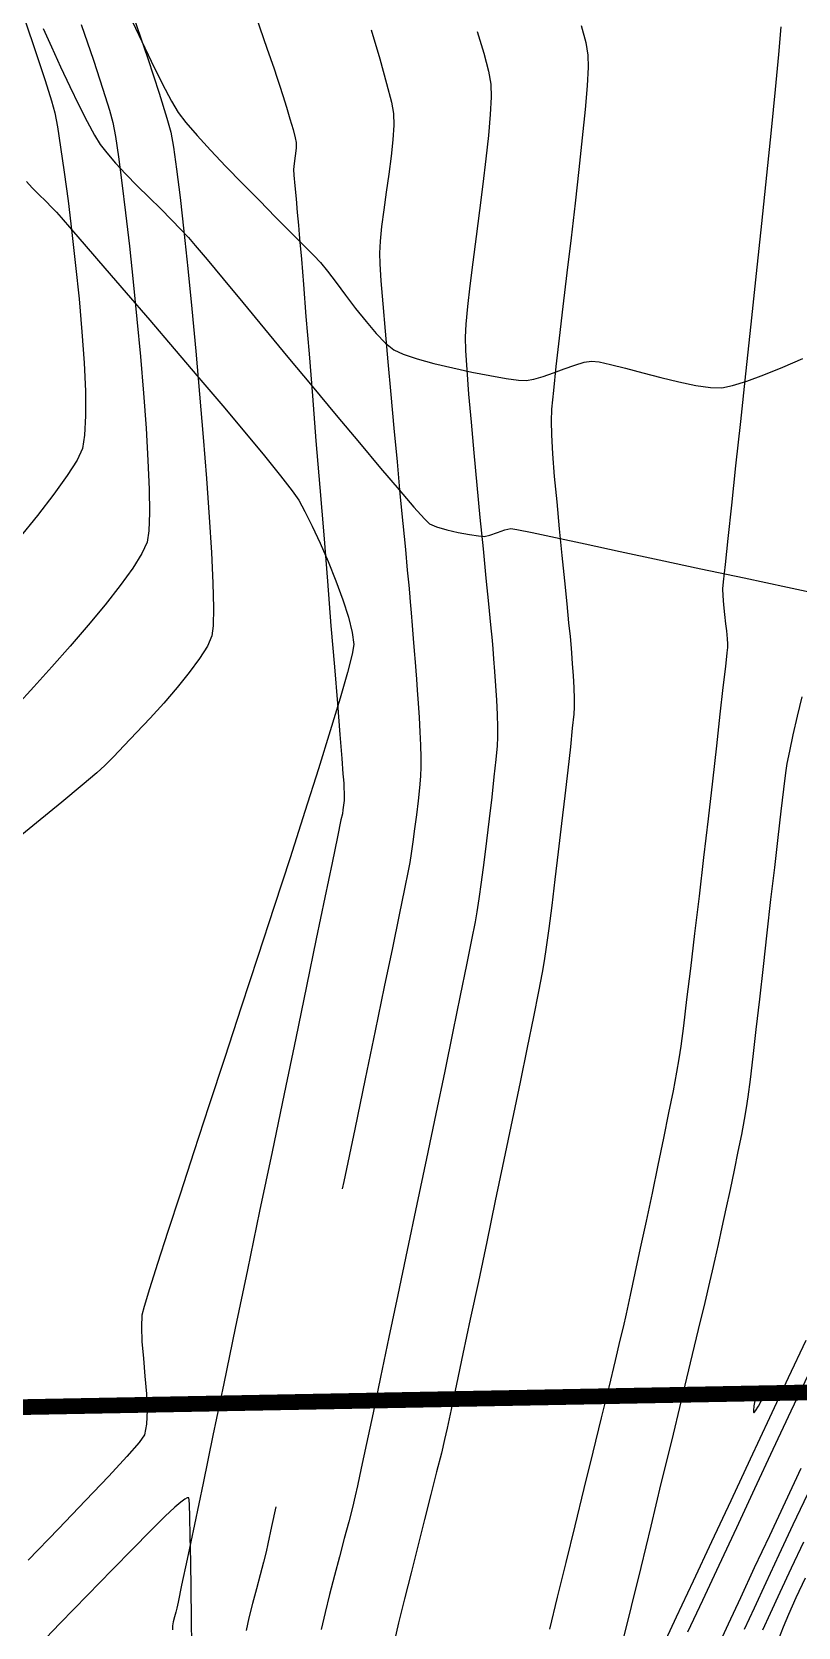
# Model space of a CAD drawing. Header units: metres. Extents: x 708868 to 711043, y 5411316 to 5413138.
# Drawn here: x 708999.1 to 709047.8, y 5411839.1 to 5411940.6 of the extents above; entities that cross this region are included whole.
import ezdxf

# ---------------------------------------------------------------- set-up
doc = ezdxf.new("R2010")
doc.units = ezdxf.units.M
doc.linetypes.add('DASHED', pattern=[0.75, 0.5, -0.25])
for name, color, linetype in [('C-ANNO-TABL', 1, 'Continuous'), ('Rionegro 2010_Contours', 7, 'Continuous'), ('Rionegro 2014_Contours', 7, 'Continuous')]:
    doc.layers.add(name, color=color, linetype=linetype)

msp = doc.modelspace()

# ---------------------------------------------------------------- linework, layer by layer
at = {"layer": 'C-ANNO-TABL', "color": 4, "linetype": 'DASHED', "true_color": 0x3dffff, "const_width": 1, "flags": 128}
msp.add_lwpolyline([(711042.54, 5413065.08), (710960.96, 5413110.4), (710928.51, 5413129.62), (710904.96, 5413136.48), (710878.34, 5413137.92), (710860.98, 5413136.79), (710843.25, 5413130), (710825.89, 5413114.54), (710808.92, 5413089.66), (710785.53, 5413050.07), (710767.48, 5413018.5), (710750.58, 5412962.4), (710732.95, 5412902.16), (710722.63, 5412876.69), (710711.1, 5412854.24), (710709.27, 5412838.47), (710712.25, 5412799.16), (710711.4, 5412767.16), (710706.84, 5412750.08), (710696.97, 5412735.65), (710677.97, 5412728.44), (710654.04, 5412726.54), (710627.07, 5412724.64), (710606.56, 5412720.47), (710589.8, 5412712.38), (710580.58, 5412698.73), (710577.45, 5412692.07), (710576.62, 5412681.45), (710581.7, 5412658.89), (710586.52, 5412640.58), (710590.14, 5412620.11), (710586.76, 5412609.51), (710569.89, 5412600.36), (710548.45, 5412592.65), (710519.16, 5412593.65), (710507.9, 5412592.67), (710498.04, 5412592.91), (710476.65, 5412590.53), (710453.44, 5412584.65), (710430.06, 5412578.87), (710407.17, 5412571.65), (710393.36, 5412565.35), (710390.57, 5412558.78), (710388.56, 5412550.53), (710383.7, 5412533.01), (710380.56, 5412521.69), (710371.65, 5412514.46), (710365.86, 5412509.89), (710362.01, 5412504.59), (710331.38, 5412455.85), (710322.46, 5412437.3), (710314.75, 5412419.96), (710310.91, 5412404.45), (710310.19, 5412389.52), (710312.36, 5412375.55), (710316.7, 5412365.43), (710327.06, 5412353.87), (710331.95, 5412345.85), (710336.14, 5412343.08), (710341.7, 5412343.55), (710347.66, 5412345.73), (710357.76, 5412346.03), (710373.48, 5412344.55), (710380.94, 5412341.93), (710387.56, 5412337.03), (710390.34, 5412331.13), (710393.23, 5412321.91), (710394.37, 5412314.08), (710391.95, 5412287.73), (710391.95, 5412242), (710398.77, 5412181.36), (710397.17, 5412154.92), (710391.09, 5412141.08), (710382.35, 5412135.26), (710365.93, 5412125.12), (710349.52, 5412122.86), (710314.94, 5412100.53), (710310.16, 5412097.45), (710304.08, 5412096.97), (710288.95, 5412103.64), (710260.4, 5412118.75), (710227.16, 5412131.8), (710192.2, 5412139.84), (710067.13, 5412167.23), (710056.51, 5412173.82), (710010.25, 5412214.54), (709997.9, 5412231.7), (709990.99, 5412235.84), (709981.95, 5412236.81), (709941.87, 5412226.35), (709906.21, 5412219.68), (709872.55, 5412206.97), (709858.98, 5412200.97), (709841.48, 5412178.77), (709831.7, 5412162.57), (709826.82, 5412138.12), (709826.1, 5412113.87), (709847.99, 5412057.97), (709847.99, 5412027.52), (709841.15, 5411995.84), (709821.68, 5411967.67), (709785.13, 5411896), (709764.5, 5411870.43), (709729.92, 5411841.63), (709687.88, 5411828.1), (709653.61, 5411828.39), (709636.8, 5411836.29), (709611.99, 5411871.53), (709572.15, 5411935.23), (709533.47, 5411953.88), (709461.2, 5411963.08), (709400.58, 5411961.74), (709328.3, 5411946.17), (709283.9, 5411933.17), (709246.82, 5411886.15), (709230.21, 5411871.99), (709186.77, 5411865.79), (709143.57, 5411868.97), (709131.37, 5411871.68), (709115.44, 5411870.35), (709084.2, 5411857.65), (709062.64, 5411854.33), (708913.41, 5411851.54)], dxfattribs=at)
at = {"layer": 'Rionegro 2010_Contours'}
for points in [[(709005.55, 5411941.6, 229), (709006.48, 5411938.87, 229), (709007.2, 5411936.67, 229), (709007.7, 5411935.09, 229), (709007.95, 5411934.2, 229), (709008.11, 5411933.25, 229), (709008.31, 5411931.85, 229), (709008.53, 5411930.04, 229), (709008.77, 5411927.91, 229), (709009.02, 5411925.53, 229), (709009.28, 5411922.96, 229), (709009.53, 5411920.27, 229), (709009.77, 5411917.53, 229), (709010, 5411914.81, 229), (709010.21, 5411912.18, 229), (709010.38, 5411909.71, 229), (709010.52, 5411907.47, 229), (709010.61, 5411905.52, 229), (709010.66, 5411903.95, 229), (709010.64, 5411902.8, 229), (709010.56, 5411902.17, 229), (709010.27, 5411901.51, 229), (709009.77, 5411900.72, 229), (709009.11, 5411899.83, 229), (709008.34, 5411898.88, 229), (709007.5, 5411897.9, 229), (709006.63, 5411896.94, 229), (709005.77, 5411896.02, 229), (709004.98, 5411895.19, 229), (709004.29, 5411894.47, 229), (709003.74, 5411893.92, 229), (709003.24, 5411893.47, 229), (709002.31, 5411892.68, 229), (709001.02, 5411891.6, 229), (708999.41, 5411890.28, 229), (708997.55, 5411888.76, 229)], [(708998.67, 5411941.34, 227), (708999.39, 5411939.2, 227), (708999.96, 5411937.47, 227), (709000.36, 5411936.19, 227), (709000.57, 5411935.43, 227), (709000.74, 5411934.53, 227), (709000.94, 5411933.25, 227), (709001.17, 5411931.66, 227), (709001.41, 5411929.82, 227), (709001.66, 5411927.82, 227), (709001.89, 5411925.72, 227), (709002.11, 5411923.59, 227), (709002.29, 5411921.5, 227), (709002.43, 5411919.52, 227), (709002.51, 5411917.72, 227), (709002.53, 5411916.16, 227), (709002.46, 5411914.93, 227), (709002.32, 5411914.08, 227), (709001.98, 5411913.35, 227), (709001.36, 5411912.37, 227), (709000.51, 5411911.18, 227), (708999.46, 5411909.82, 227), (708998.26, 5411908.33, 227)], [(709013.36, 5411941.51, 231), (709014.05, 5411939.53, 231), (709014.51, 5411938.23, 231), (709014.69, 5411937.69, 231), (709014.85, 5411937.19, 231), (709015.06, 5411936.53, 231), (709015.29, 5411935.79, 231), (709015.51, 5411935.05, 231), (709015.71, 5411934.37, 231), (709015.85, 5411933.84, 231), (709015.92, 5411933.54, 231), (709015.9, 5411933.17, 231), (709015.84, 5411932.69, 231), (709015.78, 5411932.21, 231), (709015.74, 5411931.83, 231), (709015.76, 5411931.46, 231), (709015.82, 5411930.79, 231), (709015.9, 5411929.96, 231), (709015.98, 5411929.08, 231), (709016.06, 5411928.28, 231), (709016.11, 5411927.68, 231), (709016.15, 5411927.2, 231), (709016.24, 5411926.11, 231), (709016.37, 5411924.51, 231), (709016.53, 5411922.48, 231), (709016.73, 5411920.09, 231), (709016.94, 5411917.43, 231), (709017.17, 5411914.57, 231), (709017.41, 5411911.6, 231), (709017.66, 5411908.59, 231), (709017.9, 5411905.64, 231), (709018.12, 5411902.81, 231), (709018.34, 5411900.19, 231), (709018.53, 5411897.86, 231), (709018.68, 5411895.89, 231), (709018.81, 5411894.38, 231), (709018.88, 5411893.4, 231), (709018.91, 5411893.02, 231), (709018.93, 5411892.79, 231), (709018.95, 5411892.48, 231), (709018.97, 5411892.18, 231), (709018.97, 5411891.94, 231), (709018.96, 5411891.71, 231), (709018.92, 5411891.4, 231), (709018.88, 5411891.1, 231), (709018.85, 5411890.86, 231), (709018.76, 5411890.47, 231), (709018.54, 5411889.4, 231), (709018.2, 5411887.73, 231), (709017.74, 5411885.54, 231), (709017.19, 5411882.9, 231), (709016.57, 5411879.89, 231), (709015.88, 5411876.58, 231), (709015.14, 5411873.05, 231), (709014.38, 5411869.36, 231), (709013.59, 5411865.6, 231), (709012.81, 5411861.85, 231), (709012.04, 5411858.16, 231), (709011.31, 5411854.63, 231), (709010.62, 5411851.32, 231), (709009.99, 5411848.3, 231), (709009.44, 5411845.66, 231), (709008.98, 5411843.47, 231), (709008.63, 5411841.81, 231), (709008.41, 5411840.74, 231), (709008.33, 5411840.34, 231), (709008.26, 5411840.1, 231), (709008.18, 5411839.79, 231), (709008.1, 5411839.48, 231), (709008.06, 5411839.23, 231), (709008.06, 5411838.97, 231)], [(709002.25, 5411941.05, 228), (709003.02, 5411938.77, 228), (709003.63, 5411936.93, 228), (709004.05, 5411935.59, 228), (709004.26, 5411934.81, 228), (709004.42, 5411933.92, 228), (709004.61, 5411932.62, 228), (709004.83, 5411930.98, 228), (709005.06, 5411929.07, 228), (709005.31, 5411926.94, 228), (709005.55, 5411924.67, 228), (709005.79, 5411922.31, 228), (709006.01, 5411919.93, 228), (709006.2, 5411917.6, 228), (709006.37, 5411915.37, 228), (709006.49, 5411913.32, 228), (709006.57, 5411911.5, 228), (709006.59, 5411909.99, 228), (709006.55, 5411908.84, 228), (709006.44, 5411908.12, 228), (709006.11, 5411907.4, 228), (709005.52, 5411906.47, 228), (709004.72, 5411905.37, 228), (709003.77, 5411904.15, 228), (709002.69, 5411902.85, 228), (709001.55, 5411901.51, 228), (709000.38, 5411900.19, 228), (708999.23, 5411898.92, 228), (708998.15, 5411897.74, 228)], [(709027.41, 5411940.6, 233), (709027.83, 5411939.21, 233), (709028.13, 5411938.07, 233), (709028.28, 5411937.24, 233), (709028.3, 5411936.42, 233), (709028.24, 5411935.32, 233), (709028.13, 5411933.99, 233), (709027.97, 5411932.5, 233), (709027.78, 5411930.89, 233), (709027.56, 5411929.22, 233), (709027.35, 5411927.55, 233), (709027.14, 5411925.93, 233), (709026.95, 5411924.43, 233), (709026.8, 5411923.1, 233), (709026.7, 5411921.99, 233), (709026.65, 5411921.16, 233), (709026.68, 5411920.32, 233), (709026.76, 5411919.09, 233), (709026.87, 5411917.54, 233), (709027.03, 5411915.75, 233), (709027.2, 5411913.8, 233), (709027.39, 5411911.75, 233), (709027.59, 5411909.69, 233), (709027.79, 5411907.7, 233), (709027.97, 5411905.84, 233), (709028.13, 5411904.2, 233), (709028.27, 5411902.86, 233), (709028.36, 5411901.88, 233), (709028.41, 5411901.34, 233), (709028.46, 5411900.71, 233), (709028.51, 5411899.9, 233), (709028.58, 5411899, 233), (709028.64, 5411898.07, 233), (709028.69, 5411897.17, 233), (709028.71, 5411896.37, 233), (709028.71, 5411895.73, 233), (709028.68, 5411895.18, 233), (709028.6, 5411894.31, 233), (709028.48, 5411893.2, 233), (709028.34, 5411891.92, 233), (709028.18, 5411890.54, 233), (709028.01, 5411889.13, 233), (709027.84, 5411887.76, 233), (709027.67, 5411886.51, 233), (709027.53, 5411885.44, 233), (709027.4, 5411884.63, 233), (709027.29, 5411883.99, 233), (709027.06, 5411882.85, 233), (709026.74, 5411881.26, 233), (709026.34, 5411879.3, 233), (709025.87, 5411877.02, 233), (709025.35, 5411874.49, 233), (709024.78, 5411871.77, 233), (709024.19, 5411868.93, 233), (709023.58, 5411866.03, 233), (709022.97, 5411863.12, 233), (709022.38, 5411860.28, 233), (709021.81, 5411857.57, 233), (709021.28, 5411855.04, 233), (709020.8, 5411852.77, 233), (709020.38, 5411850.82, 233), (709020.05, 5411849.25, 233), (709019.81, 5411848.12, 233), (709019.67, 5411847.49, 233), (709019.49, 5411846.75, 233), (709019.25, 5411845.83, 233), (709018.97, 5411844.77, 233), (709018.66, 5411843.62, 233), (709018.34, 5411842.42, 233), (709018.03, 5411841.22, 233), (709017.75, 5411840.07, 233), (709017.5, 5411839, 233)], [(709020.68, 5411940.7, 232), (709021.22, 5411938.85, 232), (709021.66, 5411937.29, 232), (709021.96, 5411936.1, 232), (709022.1, 5411935.39, 232), (709022.11, 5411934.64, 232), (709022.06, 5411933.71, 232), (709021.95, 5411932.66, 232), (709021.8, 5411931.53, 232), (709021.64, 5411930.38, 232), (709021.48, 5411929.25, 232), (709021.34, 5411928.19, 232), (709021.24, 5411927.26, 232), (709021.2, 5411926.5, 232), (709021.22, 5411925.83, 232), (709021.3, 5411924.74, 232), (709021.41, 5411923.28, 232), (709021.56, 5411921.54, 232), (709021.73, 5411919.6, 232), (709021.92, 5411917.51, 232), (709022.12, 5411915.37, 232), (709022.32, 5411913.24, 232), (709022.51, 5411911.2, 232), (709022.69, 5411909.32, 232), (709022.85, 5411907.67, 232), (709022.97, 5411906.34, 232), (709023.07, 5411905.39, 232), (709023.11, 5411904.9, 232), (709023.16, 5411904.34, 232), (709023.22, 5411903.63, 232), (709023.28, 5411902.83, 232), (709023.35, 5411902.01, 232), (709023.42, 5411901.21, 232), (709023.47, 5411900.5, 232), (709023.51, 5411899.94, 232), (709023.55, 5411899.42, 232), (709023.6, 5411898.71, 232), (709023.66, 5411897.88, 232), (709023.72, 5411896.98, 232), (709023.78, 5411896.07, 232), (709023.82, 5411895.21, 232), (709023.84, 5411894.44, 232), (709023.84, 5411893.84, 232), (709023.81, 5411893.24, 232), (709023.74, 5411892.5, 232), (709023.66, 5411891.67, 232), (709023.55, 5411890.79, 232), (709023.44, 5411889.91, 232), (709023.32, 5411889.08, 232), (709023.22, 5411888.34, 232), (709023.13, 5411887.75, 232), (709023.02, 5411887.22, 232), (709022.8, 5411886.09, 232), (709022.46, 5411884.44, 232), (709022.03, 5411882.34, 232), (709021.51, 5411879.86, 232), (709020.93, 5411877.06, 232), (709020.3, 5411874.01, 232), (709019.63, 5411870.8, 232), (709018.94, 5411867.48, 232), (709018.84, 5411867.02, 232)], [(709034.03, 5411940.98, 234), (709034.32, 5411939.9, 234), (709034.46, 5411939.08, 234), (709034.47, 5411938.32, 234), (709034.4, 5411937.15, 234), (709034.27, 5411935.63, 234), (709034.1, 5411933.83, 234), (709033.88, 5411931.83, 234), (709033.64, 5411929.68, 234), (709033.38, 5411927.47, 234), (709033.11, 5411925.25, 234), (709032.86, 5411923.11, 234), (709032.62, 5411921.1, 234), (709032.42, 5411919.3, 234), (709032.26, 5411917.77, 234), (709032.15, 5411916.59, 234), (709032.11, 5411915.82, 234), (709032.14, 5411914.95, 234), (709032.21, 5411913.75, 234), (709032.32, 5411912.3, 234), (709032.47, 5411910.68, 234), (709032.63, 5411908.98, 234), (709032.79, 5411907.28, 234), (709032.96, 5411905.67, 234), (709033.11, 5411904.21, 234), (709033.23, 5411903, 234), (709033.32, 5411902.12, 234), (709033.37, 5411901.64, 234), (709033.41, 5411901.1, 234), (709033.46, 5411900.4, 234), (709033.51, 5411899.64, 234), (709033.55, 5411898.87, 234), (709033.58, 5411898.17, 234), (709033.58, 5411897.63, 234), (709033.55, 5411897.18, 234), (709033.46, 5411896.31, 234), (709033.34, 5411895.11, 234), (709033.17, 5411893.64, 234), (709032.99, 5411891.99, 234), (709032.78, 5411890.23, 234), (709032.57, 5411888.43, 234), (709032.36, 5411886.67, 234), (709032.16, 5411885.02, 234), (709031.97, 5411883.57, 234), (709031.81, 5411882.37, 234), (709031.68, 5411881.51, 234), (709031.55, 5411880.76, 234), (709031.31, 5411879.55, 234), (709030.99, 5411877.94, 234), (709030.59, 5411876, 234), (709030.14, 5411873.79, 234), (709029.64, 5411871.38, 234), (709029.11, 5411868.85, 234), (709028.57, 5411866.25, 234), (709028.02, 5411863.65, 234), (709027.49, 5411861.11, 234), (709026.98, 5411858.72, 234), (709026.51, 5411856.52, 234), (709026.1, 5411854.59, 234), (709025.76, 5411852.99, 234), (709025.5, 5411851.8, 234), (709025.34, 5411851.07, 234), (709025.14, 5411850.2, 234), (709024.84, 5411849.01, 234), (709024.48, 5411847.58, 234), (709024.07, 5411845.99, 234), (709023.64, 5411844.3, 234), (709023.21, 5411842.59, 234), (709022.79, 5411840.94, 234), (709022.42, 5411839.42, 234), (709022.12, 5411838.1, 234)], [(709046.72, 5411940.9, 236), (709046.56, 5411939.13, 236), (709046.35, 5411936.91, 236), (709046.1, 5411934.32, 236), (709045.8, 5411931.45, 236), (709045.49, 5411928.38, 236), (709045.15, 5411925.2, 236), (709044.81, 5411921.98, 236), (709044.47, 5411918.82, 236), (709044.15, 5411915.79, 236), (709043.84, 5411912.98, 236), (709043.58, 5411910.48, 236), (709043.35, 5411908.36, 236), (709043.17, 5411906.71, 236), (709043.06, 5411905.61, 236), (709043.02, 5411905.15, 236), (709043.04, 5411904.72, 236), (709043.08, 5411904.15, 236), (709043.14, 5411903.52, 236), (709043.21, 5411902.93, 236), (709043.26, 5411902.48, 236), (709043.28, 5411902.24, 236), (709043.3, 5411901.99, 236), (709043.32, 5411901.67, 236), (709043.32, 5411901.42, 236), (709043.29, 5411901.09, 236), (709043.19, 5411900.22, 236), (709043.04, 5411898.89, 236), (709042.85, 5411897.19, 236), (709042.62, 5411895.17, 236), (709042.37, 5411892.93, 236), (709042.09, 5411890.54, 236), (709041.81, 5411888.07, 236), (709041.52, 5411885.61, 236), (709041.24, 5411883.24, 236), (709040.97, 5411881.02, 236), (709040.73, 5411879.04, 236), (709040.53, 5411877.37, 236), (709040.36, 5411876.09, 236), (709040.24, 5411875.28, 236), (709040.09, 5411874.42, 236), (709039.87, 5411873.25, 236), (709039.58, 5411871.84, 236), (709039.26, 5411870.24, 236), (709038.9, 5411868.52, 236), (709038.53, 5411866.74, 236), (709038.15, 5411864.96, 236), (709037.78, 5411863.24, 236), (709037.44, 5411861.65, 236), (709037.13, 5411860.24, 236), (709036.88, 5411859.07, 236), (709036.69, 5411858.22, 236), (709036.49, 5411857.38, 236), (709036.18, 5411856.09, 236), (709035.78, 5411854.41, 236), (709035.3, 5411852.45, 236), (709034.76, 5411850.27, 236), (709034.2, 5411847.95, 236), (709033.62, 5411845.59, 236), (709033.05, 5411843.26, 236), (709032.5, 5411841.04, 236), (709032.01, 5411839.01, 236)], [(709048.05, 5411898.29, 237), (709047.76, 5411897.07, 237), (709047.48, 5411895.88, 237), (709047.26, 5411894.84, 237), (709047.1, 5411894.05, 237), (709047.02, 5411893.45, 237), (709046.89, 5411892.42, 237), (709046.72, 5411891.03, 237), (709046.52, 5411889.35, 237), (709046.31, 5411887.45, 237), (709046.07, 5411885.41, 237), (709045.83, 5411883.28, 237), (709045.59, 5411881.15, 237), (709045.36, 5411879.08, 237), (709045.13, 5411877.15, 237), (709044.93, 5411875.42, 237), (709044.76, 5411873.96, 237), (709044.62, 5411872.86, 237), (709044.52, 5411872.16, 237), (709044.39, 5411871.41, 237), (709044.21, 5411870.47, 237), (709043.99, 5411869.38, 237), (709043.75, 5411868.2, 237), (709043.49, 5411866.97, 237), (709043.23, 5411865.74, 237), (709042.97, 5411864.57, 237), (709042.74, 5411863.48, 237), (709042.53, 5411862.54, 237), (709042.36, 5411861.8, 237), (709042.19, 5411861.07, 237), (709041.89, 5411859.79, 237), (709041.47, 5411858.06, 237), (709040.96, 5411855.95, 237), (709040.38, 5411853.56, 237), (709039.76, 5411850.97, 237), (709039.1, 5411848.28, 237), (709038.45, 5411845.57, 237), (709037.81, 5411842.93, 237), (709037.2, 5411840.45, 237), (709036.66, 5411838.22, 237)], [(709039.13, 5411837.74, 237), (709040.09, 5411839.79, 237), (709041.16, 5411842.09, 237), (709042.33, 5411844.58, 237), (709043.55, 5411847.19, 237), (709044.79, 5411849.85, 237), (709046.02, 5411852.48, 237), (709047.21, 5411855.01, 237), (709048.32, 5411857.39, 237)], [(709040.81, 5411838.84, 236), (709041.75, 5411840.85, 236), (709042.79, 5411843.08, 236), (709043.91, 5411845.48, 236), (709045.07, 5411847.96, 236), (709046.24, 5411850.45, 236), (709047.38, 5411852.89, 236), (709048.47, 5411855.2, 236)], [(709045.21, 5411854.24, 238), (709045.12, 5411853.87, 238), (709045, 5411853.22, 238), (709044.97, 5411852.92, 238), (709044.98, 5411852.82, 238), (709045, 5411852.8, 238), (709045.02, 5411852.8, 238), (709045.1, 5411852.89, 238), (709045.29, 5411853.2, 238), (709045.65, 5411853.89, 238), (709045.75, 5411854.1, 238)], [(709042.75, 5411837.97, 234), (709043.39, 5411839.36, 234), (709044.17, 5411841.03, 234), (709045.05, 5411842.93, 234), (709046.01, 5411844.97, 234), (709047.01, 5411847.1, 234), (709048.02, 5411849.24, 234)], [(709044.41, 5411839.01, 233), (709045.04, 5411840.38, 233), (709045.78, 5411841.99, 233), (709046.62, 5411843.77, 233), (709047.51, 5411845.67, 233), (709048.43, 5411847.62, 233)], [(709014.61, 5411846.79, 232), (709014.35, 5411845.55, 232), (709014.11, 5411844.43, 232), (709014, 5411843.92, 232), (709013.84, 5411843.27, 232), (709013.63, 5411842.47, 232), (709013.38, 5411841.57, 232), (709013.14, 5411840.64, 232), (709012.91, 5411839.73, 232), (709012.74, 5411838.93, 232)], [(709045.58, 5411838.97, 232), (709046.06, 5411840.04, 232), (709046.68, 5411841.37, 232), (709047.39, 5411842.91, 232), (709048.17, 5411844.57, 232)], [(709046.58, 5411838.39, 231), (709046.88, 5411839.16, 231), (709047.22, 5411839.96, 231), (709047.7, 5411841.02, 231), (709048.28, 5411842.28, 231)]]:
    msp.add_polyline3d(points, dxfattribs=at)
at = {"layer": 'Rionegro 2014_Contours'}
for points in [[(709005.06, 5411942.15, 228), (709005.9, 5411940.36, 228), (709006.69, 5411938.7, 228), (709007.4, 5411937.28, 228), (709007.99, 5411936.16, 228), (709008.42, 5411935.44, 228), (709008.9, 5411934.8, 228), (709009.61, 5411933.99, 228), (709010.47, 5411933.04, 228), (709011.45, 5411932.01, 228), (709012.5, 5411930.93, 228), (709013.57, 5411929.84, 228), (709014.6, 5411928.8, 228), (709015.55, 5411927.84, 228), (709016.38, 5411927.01, 228), (709017.03, 5411926.35, 228), (709017.45, 5411925.9, 228), (709017.9, 5411925.35, 228), (709018.45, 5411924.64, 228), (709019.05, 5411923.83, 228), (709019.69, 5411922.98, 228), (709020.35, 5411922.15, 228), (709020.99, 5411921.39, 228), (709021.58, 5411920.78, 228), (709022.11, 5411920.36, 228), (709022.72, 5411920.08, 228), (709023.6, 5411919.79, 228), (709024.67, 5411919.49, 228), (709025.86, 5411919.2, 228), (709027.07, 5411918.94, 228), (709028.23, 5411918.72, 228), (709029.25, 5411918.54, 228), (709030.04, 5411918.43, 228), (709030.54, 5411918.4, 228), (709031.01, 5411918.48, 228), (709031.6, 5411918.65, 228), (709032.27, 5411918.89, 228), (709032.95, 5411919.15, 228), (709033.62, 5411919.38, 228), (709034.21, 5411919.56, 228), (709034.69, 5411919.64, 228), (709035.16, 5411919.59, 228), (709035.9, 5411919.42, 228), (709036.85, 5411919.18, 228), (709037.94, 5411918.89, 228), (709039.09, 5411918.59, 228), (709040.24, 5411918.31, 228), (709041.32, 5411918.08, 228), (709042.25, 5411917.95, 228), (709042.97, 5411917.94, 228), (709043.64, 5411918.09, 228), (709044.55, 5411918.37, 228), (709045.64, 5411918.77, 228), (709046.85, 5411919.26, 228), (709048.12, 5411919.81, 228)], [(708999.83, 5411940.79, 227), (709000.36, 5411939.61, 227), (709000.93, 5411938.35, 227), (709001.52, 5411937.1, 227), (709002.1, 5411935.92, 227), (709002.63, 5411934.87, 227), (709003.1, 5411934.01, 227), (709003.46, 5411933.41, 227), (709003.88, 5411932.87, 227), (709004.43, 5411932.23, 227), (709005.09, 5411931.53, 227), (709005.81, 5411930.79, 227), (709006.56, 5411930.04, 227), (709007.3, 5411929.31, 227), (709007.98, 5411928.62, 227), (709008.58, 5411928.01, 227), (709009.06, 5411927.5, 227), (709009.5, 5411926.99, 227), (709010.25, 5411926.09, 227), (709011.28, 5411924.86, 227), (709012.51, 5411923.37, 227), (709013.9, 5411921.69, 227), (709015.39, 5411919.89, 227), (709016.93, 5411918.04, 227), (709018.46, 5411916.2, 227), (709019.93, 5411914.45, 227), (709021.28, 5411912.84, 227), (709022.45, 5411911.45, 227), (709023.4, 5411910.36, 227), (709024.06, 5411909.61, 227), (709024.38, 5411909.3, 227), (709024.84, 5411909.1, 227), (709025.48, 5411908.91, 227), (709026.21, 5411908.74, 227), (709026.92, 5411908.61, 227), (709027.5, 5411908.52, 227), (709027.85, 5411908.49, 227), (709028.22, 5411908.57, 227), (709028.7, 5411908.74, 227), (709029.18, 5411908.92, 227), (709029.55, 5411909, 227), (709029.94, 5411908.93, 227), (709030.91, 5411908.74, 227), (709032.39, 5411908.42, 227), (709034.28, 5411908.02, 227), (709036.51, 5411907.54, 227), (709038.99, 5411907.01, 227), (709041.64, 5411906.44, 227), (709044.39, 5411905.86, 227), (709047.14, 5411905.27, 227), (709049.82, 5411904.7, 227)], [(708998.77, 5411931.06, 226), (708999.13, 5411930.66, 226), (708999.56, 5411930.23, 226), (708999.99, 5411929.8, 226), (709000.37, 5411929.41, 226), (709000.67, 5411929.1, 226), (709000.97, 5411928.76, 226), (709001.62, 5411928.01, 226), (709002.56, 5411926.92, 226), (709003.75, 5411925.55, 226), (709005.11, 5411923.97, 226), (709006.6, 5411922.24, 226), (709008.16, 5411920.42, 226), (709009.72, 5411918.58, 226), (709011.24, 5411916.79, 226), (709012.64, 5411915.11, 226), (709013.89, 5411913.61, 226), (709014.92, 5411912.35, 226), (709015.66, 5411911.39, 226), (709016.07, 5411910.8, 226), (709016.47, 5411910.08, 226), (709016.93, 5411909.15, 226), (709017.43, 5411908.07, 226), (709017.94, 5411906.89, 226), (709018.44, 5411905.67, 226), (709018.87, 5411904.47, 226), (709019.23, 5411903.36, 226), (709019.47, 5411902.38, 226), (709019.57, 5411901.61, 226), (709019.48, 5411901, 226), (709019.18, 5411899.84, 226), (709018.71, 5411898.2, 226), (709018.08, 5411896.13, 226), (709017.33, 5411893.71, 226), (709016.47, 5411891, 226), (709015.52, 5411888.06, 226), (709014.52, 5411884.97, 226), (709013.48, 5411881.78, 226), (709012.42, 5411878.56, 226), (709011.38, 5411875.37, 226), (709010.36, 5411872.29, 226), (709009.41, 5411869.37, 226), (709008.53, 5411866.68, 226), (709007.75, 5411864.29, 226), (709007.09, 5411862.26, 226), (709006.59, 5411860.65, 226), (709006.25, 5411859.53, 226), (709006.11, 5411858.97, 226), (709006.07, 5411858.23, 226), (709006.11, 5411857.3, 226), (709006.2, 5411856.23, 226), (709006.3, 5411855.1, 226), (709006.39, 5411853.98, 226), (709006.44, 5411852.94, 226), (709006.4, 5411852.05, 226), (709006.26, 5411851.37, 226), (709005.93, 5411850.89, 226), (709005.15, 5411850, 226), (709004, 5411848.75, 226), (709002.53, 5411847.2, 226), (709000.8, 5411845.4, 226), (708998.87, 5411843.4, 226)], [(709009.28, 5411837.9, 227), (709009.25, 5411839.71, 227), (709009.23, 5411841.55, 227), (709009.21, 5411843.32, 227), (709009.18, 5411844.9, 227), (709009.16, 5411846.18, 227), (709009.13, 5411846.91, 227), (709009.1, 5411847.24, 227), (709009.09, 5411847.35, 227), (709009.08, 5411847.37, 227), (709009.05, 5411847.37, 227), (709008.98, 5411847.36, 227), (709008.83, 5411847.27, 227), (709008.57, 5411847.08, 227), (709008.2, 5411846.77, 227), (709007.85, 5411846.45, 227), (709007.6, 5411846.22, 227), (709007.31, 5411845.93, 227), (709006.61, 5411845.22, 227), (709005.55, 5411844.15, 227), (709004.21, 5411842.78, 227), (709002.64, 5411841.17, 227), (709000.92, 5411839.39, 227), (708999.1, 5411837.5, 227)]]:
    msp.add_polyline3d(points, dxfattribs=at)

doc.saveas('drawing.dxf')
